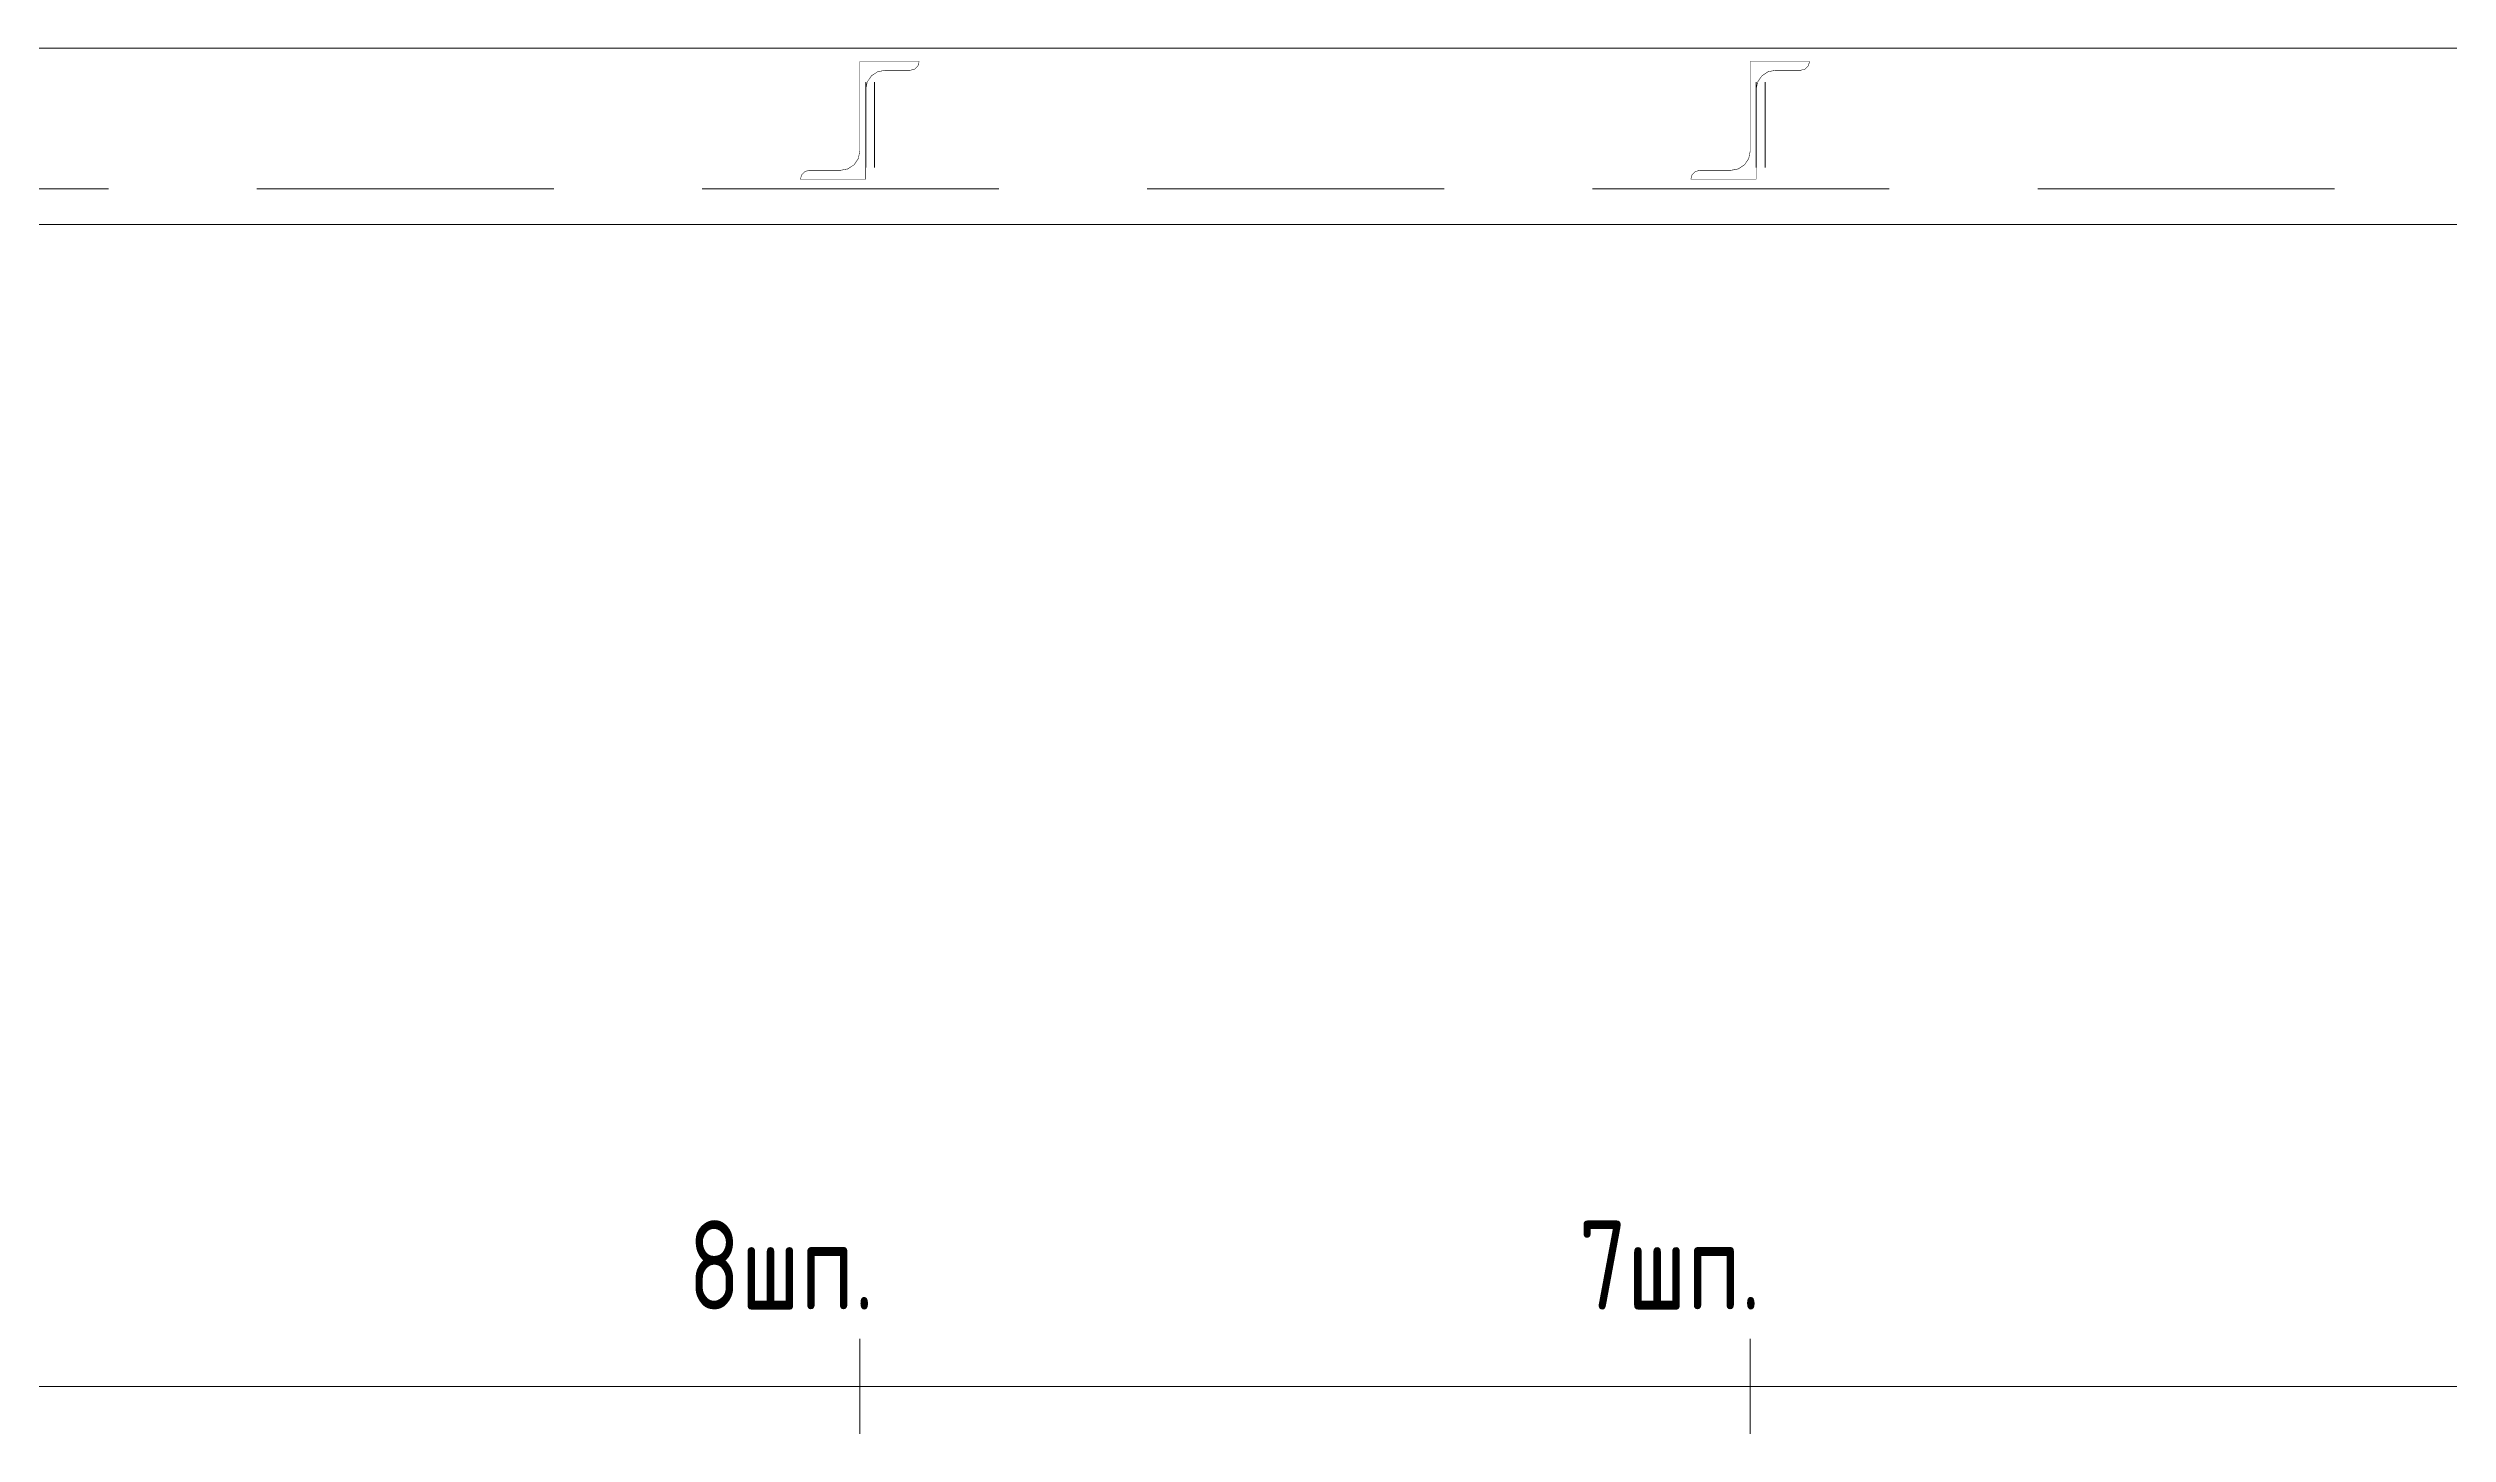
# Model space of a CAD drawing. Header units: millimetres. Extents: x 42007 to 66124, y -556 to 6894.
# Drawn here: x 49827 to 50636, y 2788 to 3255 of the extents above; entities that cross this region are included whole.
import ezdxf

# ---------------------------------------------------------------- set-up
doc = ezdxf.new("R2010")
doc.units = ezdxf.units.MM
for name, pattern in [('K5LT32769', [0]), ('K5LT32770', [0]), ('K5LT32782', [150, 100, -50]), ('K5LT32786', [25.318241, 20.818241, -1.5, 1.5, -1.5])]:
    doc.linetypes.add(name, pattern=pattern)
doc.styles.add('KTEXTSTYLE', font='GOST_AU.SHX', dxfattribs={"width": 0.96, "height": 5})

msp = doc.modelspace()

# ---------------------------------------------------------------- linework, layer by layer
at = {"color": 7, "linetype": 'K5LT32769', "lineweight": 18}
for p, q in [((48552.52, 3254.547), (51651.004, 3254.547)), ((48552.52, 3195.065), (51651.004, 3195.065)), ((50101.004, 2787.706), (50101.004, 2819.706)), ((50401.004, 2787.706), (50401.004, 2819.706))]:
    msp.add_line(p, q, dxfattribs=at)
at = {"color": 7, "linetype": 'K5LT32782', "lineweight": 18}
for p, q in [((50103.004, 3214.323), (50103.004, 3243.07)), ((50106.004, 3214.323), (50106.004, 3243.07)), ((50403.004, 3214.323), (50403.004, 3243.07)), ((50406.004, 3214.323), (50406.004, 3243.07)), ((48397.867, 3207.065), (51471.941, 3207.065))]:
    msp.add_line(p, q, dxfattribs=at)
at = {"color": 7, "linetype": 'K5LT32770', "lineweight": 18}
msp.add_line((45977.521, 2803.706), (52439.59, 2803.706), dxfattribs=at)
at = {"color": 7, "linetype": 'K5LT32786', "const_width": 0.18}
for points in [[(50101.004, 3250.018), (50101.004, 3219.785), (50100.51, 3217.32), (50099.099, 3215.229), (50096.992, 3213.833), (50094.504, 3213.342), (50084.004, 3213.342), (50082.504, 3212.944), (50081.406, 3211.855), (50081.004, 3210.368), (50103.004, 3210.368), (50103.004, 3240.601), (50103.498, 3243.067), (50104.908, 3245.157), (50107.015, 3246.553), (50109.504, 3247.044), (50118.004, 3247.044), (50119.504, 3247.442), (50120.601, 3248.531), (50121.004, 3250.018), (50101.004, 3250.018)], [(50401.004, 3250.018), (50401.004, 3219.785), (50400.51, 3217.32), (50399.099, 3215.229), (50396.992, 3213.833), (50394.504, 3213.342), (50384.004, 3213.342), (50382.504, 3212.944), (50381.406, 3211.855), (50381.004, 3210.368), (50403.004, 3210.368), (50403.004, 3240.601), (50403.498, 3243.067), (50404.908, 3245.157), (50407.015, 3246.553), (50409.504, 3247.044), (50418.004, 3247.044), (50419.504, 3247.442), (50420.601, 3248.531), (50421.004, 3250.018), (50401.004, 3250.018)]]:
    msp.add_lwpolyline(points, dxfattribs=at)

# ---------------------------------------------------------------- texts
at = {"color": 7, "char_height": 2.5, "attachment_point": 1, "style": 'KTEXTSTYLE'}
for s, insert in [('{\\H12x;\\W0.965;8шп.}', (50043.204, 2859.631)), ('{\\H12x;\\W0.965;7шп.}', (50343.204, 2859.631))]:
    msp.add_mtext(s, dxfattribs=dict(at, insert=insert))

doc.saveas('drawing.dxf')
